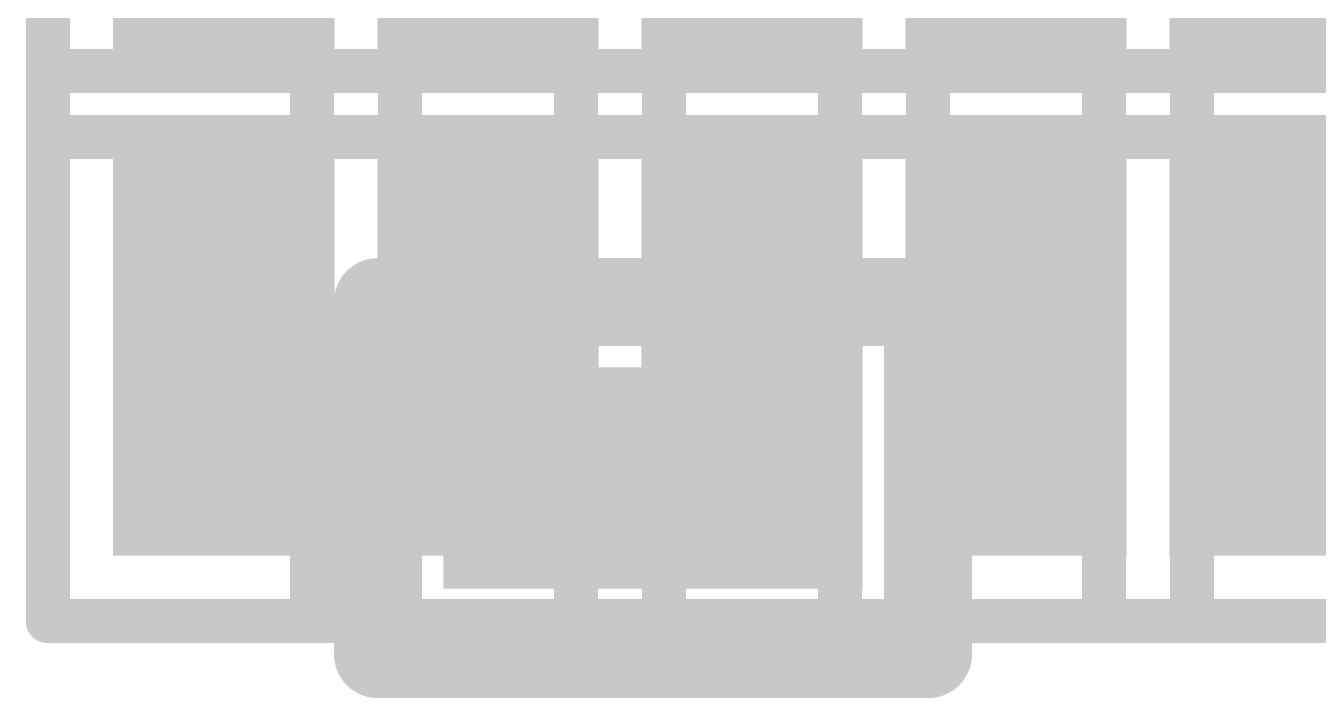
# Model space of a CAD drawing. Header units: millimetres. Extents: x 169 to 355, y 129 to 253.
# Drawn here: x 206.075 to 209.011, y 140.5 to 142.028 of the extents above; entities that cross this region are included whole.
import ezdxf

# ---------------------------------------------------------------- set-up
doc = ezdxf.new("R2010")
doc.units = ezdxf.units.MM
for name, color, linetype in [('BottomLayer', 5, 'Continuous'), ('BottomPaste', 16, 'Continuous'), ('BottomSolder', 6, 'Continuous'), ('Mechanical1', 6, 'Continuous'), ('Mechanical15', 56, 'Continuous'), ('TopLayer', 1, 'Continuous'), ('TopOverlay', 2, 'Continuous'), ('TopPaste', 8, 'Continuous'), ('TopSolder', 216, 'Continuous')]:
    doc.layers.add(name, color=color, linetype=linetype)

# ---------------------------------------------------------------- blocks, each defined once
blk = doc.blocks.new('R0201________B_152')
at = {"layer": 'BottomLayer'}
for points in [[(-0.075, -0.15), (-0.075, 0.15), (-0.375, -0.15), (-0.375, 0.15)], [(0.375, -0.15), (0.375, 0.15), (0.075, -0.15), (0.075, 0.15)]]:
    blk.add_solid(points, dxfattribs=at)
at = {"layer": 'BottomPaste'}
for points in [[(-0.075, -0.15), (-0.075, 0.15), (-0.375, -0.15), (-0.375, 0.15)], [(0.375, -0.15), (0.375, 0.15), (0.075, -0.15), (0.075, 0.15)]]:
    blk.add_solid(points, dxfattribs=at)
at = {"layer": 'BottomSolder'}
for points in [[(0.0266, -0.2516), (0.0266, 0.2516), (-0.4766, -0.2516), (-0.4766, 0.2516)], [(0.4766, -0.2516), (0.4766, 0.2516), (-0.0266, -0.2516), (-0.0266, 0.2516)]]:
    blk.add_solid(points, dxfattribs=at)
at = {"layer": 'Mechanical1', "const_width": 0.1}
for points in [[(-0.2999, 0.1499), (-0.2999, -0.15)], [(-0.2999, 0.1499), (0.3001, 0.1499)], [(0.3001, 0.1499), (0.3001, -0.15)], [(-0.2999, -0.15), (0.3001, -0.15)]]:
    blk.add_lwpolyline(points, dxfattribs=at)
at = {"layer": 'Mechanical1', "const_width": 0.05}
for points in [[(-0.3249, 0.1499, 1), (-0.2749, 0.1499, 1)], [(-0.3249, 0.1499, 1), (-0.2749, 0.1499, 1)], [(0.2751, 0.1499, 1), (0.3251, 0.1499, 1)], [(0.2751, 0.1499, 1), (0.3251, 0.1499, 1)], [(-0.3249, -0.15, 1), (-0.2749, -0.15, 1)], [(-0.3249, -0.15, 1), (-0.2749, -0.15, 1)], [(0.2751, -0.15, 1), (0.3251, -0.15, 1)], [(0.2751, -0.15, 1), (0.3251, -0.15, 1)]]:
    blk.add_lwpolyline(points, format="xyb", close=True, dxfattribs=at)
at = {"layer": 'Mechanical15', "const_width": 0.1}
for points in [[(-0.625, 0.4), (-0.625, -0.4)], [(-0.625, 0.4), (0.625, 0.4)], [(0.625, 0.4), (0.625, -0.4)], [(0, 0.15), (0, -0.15)], [(-0.15, 0), (0.15, 0)], [(-0.625, -0.4), (0.625, -0.4)]]:
    blk.add_lwpolyline(points, dxfattribs=at)
at = {"layer": 'Mechanical15', "const_width": 0.05}
for points in [[(-0.65, 0.4, 1), (-0.6, 0.4, 1)], [(-0.65, 0.4, 1), (-0.6, 0.4, 1)], [(0.6, 0.4, 1), (0.65, 0.4, 1)], [(0.6, 0.4, 1), (0.65, 0.4, 1)], [(-0.025, 0.15, 1), (0.025, 0.15, 1)], [(-0.175, 0, 1), (-0.125, 0, 1)], [(0.125, 0, 1), (0.175, 0, 1)], [(-0.025, -0.15, 1), (0.025, -0.15, 1)], [(-0.65, -0.4, 1), (-0.6, -0.4, 1)], [(-0.65, -0.4, 1), (-0.6, -0.4, 1)], [(0.6, -0.4, 1), (0.65, -0.4, 1)], [(0.6, -0.4, 1), (0.65, -0.4, 1)]]:
    blk.add_lwpolyline(points, format="xyb", close=True, dxfattribs=at)
blk = doc.blocks.new('R0201________B_162')
at = {"layer": 'BottomLayer'}
for points in [[(-0.075, -0.15), (-0.075, 0.15), (-0.375, -0.15), (-0.375, 0.15)], [(0.375, -0.15), (0.375, 0.15), (0.075, -0.15), (0.075, 0.15)]]:
    blk.add_solid(points, dxfattribs=at)
at = {"layer": 'BottomPaste'}
for points in [[(-0.075, -0.15), (-0.075, 0.15), (-0.375, -0.15), (-0.375, 0.15)], [(0.375, -0.15), (0.375, 0.15), (0.075, -0.15), (0.075, 0.15)]]:
    blk.add_solid(points, dxfattribs=at)
at = {"layer": 'BottomSolder'}
for points in [[(0.0266, -0.2516), (0.0266, 0.2516), (-0.4766, -0.2516), (-0.4766, 0.2516)], [(0.4766, -0.2516), (0.4766, 0.2516), (-0.0266, -0.2516), (-0.0266, 0.2516)]]:
    blk.add_solid(points, dxfattribs=at)
at = {"layer": 'Mechanical1', "const_width": 0.1}
for points in [[(-0.2999, 0.1499), (-0.2999, -0.15)], [(-0.2999, 0.1499), (0.3001, 0.1499)], [(0.3001, 0.1499), (0.3001, -0.15)], [(-0.2999, -0.15), (0.3001, -0.15)]]:
    blk.add_lwpolyline(points, dxfattribs=at)
at = {"layer": 'Mechanical1', "const_width": 0.05}
for points in [[(-0.3249, 0.1499, 1), (-0.2749, 0.1499, 1)], [(-0.3249, 0.1499, 1), (-0.2749, 0.1499, 1)], [(0.2751, 0.1499, 1), (0.3251, 0.1499, 1)], [(0.2751, 0.1499, 1), (0.3251, 0.1499, 1)], [(-0.3249, -0.15, 1), (-0.2749, -0.15, 1)], [(-0.3249, -0.15, 1), (-0.2749, -0.15, 1)], [(0.2751, -0.15, 1), (0.3251, -0.15, 1)], [(0.2751, -0.15, 1), (0.3251, -0.15, 1)]]:
    blk.add_lwpolyline(points, format="xyb", close=True, dxfattribs=at)
at = {"layer": 'Mechanical15', "const_width": 0.1}
for points in [[(-0.625, 0.4), (-0.625, -0.4)], [(-0.625, 0.4), (0.625, 0.4)], [(0.625, 0.4), (0.625, -0.4)], [(0, 0.15), (0, -0.15)], [(-0.15, 0), (0.15, 0)], [(-0.625, -0.4), (0.625, -0.4)]]:
    blk.add_lwpolyline(points, dxfattribs=at)
at = {"layer": 'Mechanical15', "const_width": 0.05}
for points in [[(-0.65, 0.4, 1), (-0.6, 0.4, 1)], [(-0.65, 0.4, 1), (-0.6, 0.4, 1)], [(0.6, 0.4, 1), (0.65, 0.4, 1)], [(0.6, 0.4, 1), (0.65, 0.4, 1)], [(-0.025, 0.15, 1), (0.025, 0.15, 1)], [(-0.175, 0, 1), (-0.125, 0, 1)], [(0.125, 0, 1), (0.175, 0, 1)], [(-0.025, -0.15, 1), (0.025, -0.15, 1)], [(-0.65, -0.4, 1), (-0.6, -0.4, 1)], [(-0.65, -0.4, 1), (-0.6, -0.4, 1)], [(0.6, -0.4, 1), (0.65, -0.4, 1)], [(0.6, -0.4, 1), (0.65, -0.4, 1)]]:
    blk.add_lwpolyline(points, format="xyb", close=True, dxfattribs=at)
blk = doc.blocks.new('R0201________B_172')
at = {"layer": 'BottomLayer'}
for points in [[(-0.075, -0.15), (-0.075, 0.15), (-0.375, -0.15), (-0.375, 0.15)], [(0.375, -0.15), (0.375, 0.15), (0.075, -0.15), (0.075, 0.15)]]:
    blk.add_solid(points, dxfattribs=at)
at = {"layer": 'BottomPaste'}
for points in [[(-0.075, -0.15), (-0.075, 0.15), (-0.375, -0.15), (-0.375, 0.15)], [(0.375, -0.15), (0.375, 0.15), (0.075, -0.15), (0.075, 0.15)]]:
    blk.add_solid(points, dxfattribs=at)
at = {"layer": 'BottomSolder'}
for points in [[(0.0266, -0.2516), (0.0266, 0.2516), (-0.4766, -0.2516), (-0.4766, 0.2516)], [(0.4766, -0.2516), (0.4766, 0.2516), (-0.0266, -0.2516), (-0.0266, 0.2516)]]:
    blk.add_solid(points, dxfattribs=at)
at = {"layer": 'Mechanical1', "const_width": 0.1}
for points in [[(-0.2999, 0.1499), (-0.2999, -0.15)], [(-0.2999, 0.1499), (0.3001, 0.1499)], [(0.3001, 0.1499), (0.3001, -0.15)], [(-0.2999, -0.15), (0.3001, -0.15)]]:
    blk.add_lwpolyline(points, dxfattribs=at)
at = {"layer": 'Mechanical1', "const_width": 0.05}
for points in [[(-0.3249, 0.1499, 1), (-0.2749, 0.1499, 1)], [(-0.3249, 0.1499, 1), (-0.2749, 0.1499, 1)], [(0.2751, 0.1499, 1), (0.3251, 0.1499, 1)], [(0.2751, 0.1499, 1), (0.3251, 0.1499, 1)], [(-0.3249, -0.15, 1), (-0.2749, -0.15, 1)], [(-0.3249, -0.15, 1), (-0.2749, -0.15, 1)], [(0.2751, -0.15, 1), (0.3251, -0.15, 1)], [(0.2751, -0.15, 1), (0.3251, -0.15, 1)]]:
    blk.add_lwpolyline(points, format="xyb", close=True, dxfattribs=at)
at = {"layer": 'Mechanical15', "const_width": 0.1}
for points in [[(-0.625, 0.4), (-0.625, -0.4)], [(-0.625, 0.4), (0.625, 0.4)], [(0.625, 0.4), (0.625, -0.4)], [(0, 0.15), (0, -0.15)], [(-0.15, 0), (0.15, 0)], [(-0.625, -0.4), (0.625, -0.4)]]:
    blk.add_lwpolyline(points, dxfattribs=at)
at = {"layer": 'Mechanical15', "const_width": 0.05}
for points in [[(-0.65, 0.4, 1), (-0.6, 0.4, 1)], [(-0.65, 0.4, 1), (-0.6, 0.4, 1)], [(0.6, 0.4, 1), (0.65, 0.4, 1)], [(0.6, 0.4, 1), (0.65, 0.4, 1)], [(-0.025, 0.15, 1), (0.025, 0.15, 1)], [(-0.175, 0, 1), (-0.125, 0, 1)], [(0.125, 0, 1), (0.175, 0, 1)], [(-0.025, -0.15, 1), (0.025, -0.15, 1)], [(-0.65, -0.4, 1), (-0.6, -0.4, 1)], [(-0.65, -0.4, 1), (-0.6, -0.4, 1)], [(0.6, -0.4, 1), (0.65, -0.4, 1)], [(0.6, -0.4, 1), (0.65, -0.4, 1)]]:
    blk.add_lwpolyline(points, format="xyb", close=True, dxfattribs=at)
blk = doc.blocks.new('R0201________B_173')
at = {"layer": 'BottomLayer'}
for points in [[(-0.075, -0.15), (-0.075, 0.15), (-0.375, -0.15), (-0.375, 0.15)], [(0.375, -0.15), (0.375, 0.15), (0.075, -0.15), (0.075, 0.15)]]:
    blk.add_solid(points, dxfattribs=at)
at = {"layer": 'BottomPaste'}
for points in [[(-0.075, -0.15), (-0.075, 0.15), (-0.375, -0.15), (-0.375, 0.15)], [(0.375, -0.15), (0.375, 0.15), (0.075, -0.15), (0.075, 0.15)]]:
    blk.add_solid(points, dxfattribs=at)
at = {"layer": 'BottomSolder'}
for points in [[(0.0266, -0.2516), (0.0266, 0.2516), (-0.4766, -0.2516), (-0.4766, 0.2516)], [(0.4766, -0.2516), (0.4766, 0.2516), (-0.0266, -0.2516), (-0.0266, 0.2516)]]:
    blk.add_solid(points, dxfattribs=at)
at = {"layer": 'Mechanical1', "const_width": 0.1}
for points in [[(-0.2999, 0.1499), (-0.2999, -0.15)], [(-0.2999, 0.1499), (0.3001, 0.1499)], [(0.3001, 0.1499), (0.3001, -0.15)], [(-0.2999, -0.15), (0.3001, -0.15)]]:
    blk.add_lwpolyline(points, dxfattribs=at)
at = {"layer": 'Mechanical1', "const_width": 0.05}
for points in [[(-0.3249, 0.1499, 1), (-0.2749, 0.1499, 1)], [(-0.3249, 0.1499, 1), (-0.2749, 0.1499, 1)], [(0.2751, 0.1499, 1), (0.3251, 0.1499, 1)], [(0.2751, 0.1499, 1), (0.3251, 0.1499, 1)], [(-0.3249, -0.15, 1), (-0.2749, -0.15, 1)], [(-0.3249, -0.15, 1), (-0.2749, -0.15, 1)], [(0.2751, -0.15, 1), (0.3251, -0.15, 1)], [(0.2751, -0.15, 1), (0.3251, -0.15, 1)]]:
    blk.add_lwpolyline(points, format="xyb", close=True, dxfattribs=at)
at = {"layer": 'Mechanical15', "const_width": 0.1}
for points in [[(-0.625, 0.4), (-0.625, -0.4)], [(-0.625, 0.4), (0.625, 0.4)], [(0.625, 0.4), (0.625, -0.4)], [(0, 0.15), (0, -0.15)], [(-0.15, 0), (0.15, 0)], [(-0.625, -0.4), (0.625, -0.4)]]:
    blk.add_lwpolyline(points, dxfattribs=at)
at = {"layer": 'Mechanical15', "const_width": 0.05}
for points in [[(-0.65, 0.4, 1), (-0.6, 0.4, 1)], [(-0.65, 0.4, 1), (-0.6, 0.4, 1)], [(0.6, 0.4, 1), (0.65, 0.4, 1)], [(0.6, 0.4, 1), (0.65, 0.4, 1)], [(-0.025, 0.15, 1), (0.025, 0.15, 1)], [(-0.175, 0, 1), (-0.125, 0, 1)], [(0.125, 0, 1), (0.175, 0, 1)], [(-0.025, -0.15, 1), (0.025, -0.15, 1)], [(-0.65, -0.4, 1), (-0.6, -0.4, 1)], [(-0.65, -0.4, 1), (-0.6, -0.4, 1)], [(0.6, -0.4, 1), (0.65, -0.4, 1)], [(0.6, -0.4, 1), (0.65, -0.4, 1)]]:
    blk.add_lwpolyline(points, format="xyb", close=True, dxfattribs=at)
blk = doc.blocks.new('R0201________B_184')
at = {"layer": 'BottomLayer'}
for points in [[(-0.075, -0.15), (-0.075, 0.15), (-0.375, -0.15), (-0.375, 0.15)], [(0.375, -0.15), (0.375, 0.15), (0.075, -0.15), (0.075, 0.15)]]:
    blk.add_solid(points, dxfattribs=at)
at = {"layer": 'BottomPaste'}
for points in [[(-0.075, -0.15), (-0.075, 0.15), (-0.375, -0.15), (-0.375, 0.15)], [(0.375, -0.15), (0.375, 0.15), (0.075, -0.15), (0.075, 0.15)]]:
    blk.add_solid(points, dxfattribs=at)
at = {"layer": 'BottomSolder'}
for points in [[(0.0266, -0.2516), (0.0266, 0.2516), (-0.4766, -0.2516), (-0.4766, 0.2516)], [(0.4766, -0.2516), (0.4766, 0.2516), (-0.0266, -0.2516), (-0.0266, 0.2516)]]:
    blk.add_solid(points, dxfattribs=at)
at = {"layer": 'Mechanical1', "const_width": 0.1}
for points in [[(-0.2999, 0.1499), (-0.2999, -0.15)], [(-0.2999, 0.1499), (0.3001, 0.1499)], [(0.3001, 0.1499), (0.3001, -0.15)], [(-0.2999, -0.15), (0.3001, -0.15)]]:
    blk.add_lwpolyline(points, dxfattribs=at)
at = {"layer": 'Mechanical1', "const_width": 0.05}
for points in [[(-0.3249, 0.1499, 1), (-0.2749, 0.1499, 1)], [(-0.3249, 0.1499, 1), (-0.2749, 0.1499, 1)], [(0.2751, 0.1499, 1), (0.3251, 0.1499, 1)], [(0.2751, 0.1499, 1), (0.3251, 0.1499, 1)], [(-0.3249, -0.15, 1), (-0.2749, -0.15, 1)], [(-0.3249, -0.15, 1), (-0.2749, -0.15, 1)], [(0.2751, -0.15, 1), (0.3251, -0.15, 1)], [(0.2751, -0.15, 1), (0.3251, -0.15, 1)]]:
    blk.add_lwpolyline(points, format="xyb", close=True, dxfattribs=at)
at = {"layer": 'Mechanical15', "const_width": 0.1}
for points in [[(-0.625, 0.4), (-0.625, -0.4)], [(-0.625, 0.4), (0.625, 0.4)], [(0.625, 0.4), (0.625, -0.4)], [(0, 0.15), (0, -0.15)], [(-0.15, 0), (0.15, 0)], [(-0.625, -0.4), (0.625, -0.4)]]:
    blk.add_lwpolyline(points, dxfattribs=at)
at = {"layer": 'Mechanical15', "const_width": 0.05}
for points in [[(-0.65, 0.4, 1), (-0.6, 0.4, 1)], [(-0.65, 0.4, 1), (-0.6, 0.4, 1)], [(0.6, 0.4, 1), (0.65, 0.4, 1)], [(0.6, 0.4, 1), (0.65, 0.4, 1)], [(-0.025, 0.15, 1), (0.025, 0.15, 1)], [(-0.175, 0, 1), (-0.125, 0, 1)], [(0.125, 0, 1), (0.175, 0, 1)], [(-0.025, -0.15, 1), (0.025, -0.15, 1)], [(-0.65, -0.4, 1), (-0.6, -0.4, 1)], [(-0.65, -0.4, 1), (-0.6, -0.4, 1)], [(0.6, -0.4, 1), (0.65, -0.4, 1)], [(0.6, -0.4, 1), (0.65, -0.4, 1)]]:
    blk.add_lwpolyline(points, format="xyb", close=True, dxfattribs=at)
blk = doc.blocks.new('R0201________B_225')
at = {"layer": 'BottomLayer'}
for points in [[(-0.075, -0.15), (-0.075, 0.15), (-0.375, -0.15), (-0.375, 0.15)], [(0.375, -0.15), (0.375, 0.15), (0.075, -0.15), (0.075, 0.15)]]:
    blk.add_solid(points, dxfattribs=at)
at = {"layer": 'BottomPaste'}
for points in [[(-0.075, -0.15), (-0.075, 0.15), (-0.375, -0.15), (-0.375, 0.15)], [(0.375, -0.15), (0.375, 0.15), (0.075, -0.15), (0.075, 0.15)]]:
    blk.add_solid(points, dxfattribs=at)
at = {"layer": 'BottomSolder'}
for points in [[(0.0266, -0.2516), (0.0266, 0.2516), (-0.4766, -0.2516), (-0.4766, 0.2516)], [(0.4766, -0.2516), (0.4766, 0.2516), (-0.0266, -0.2516), (-0.0266, 0.2516)]]:
    blk.add_solid(points, dxfattribs=at)
at = {"layer": 'Mechanical1', "const_width": 0.1}
for points in [[(-0.2999, 0.1499), (-0.2999, -0.15)], [(-0.2999, 0.1499), (0.3001, 0.1499)], [(0.3001, 0.1499), (0.3001, -0.15)], [(-0.2999, -0.15), (0.3001, -0.15)]]:
    blk.add_lwpolyline(points, dxfattribs=at)
at = {"layer": 'Mechanical1', "const_width": 0.05}
for points in [[(-0.3249, 0.1499, 1), (-0.2749, 0.1499, 1)], [(-0.3249, 0.1499, 1), (-0.2749, 0.1499, 1)], [(0.2751, 0.1499, 1), (0.3251, 0.1499, 1)], [(0.2751, 0.1499, 1), (0.3251, 0.1499, 1)], [(-0.3249, -0.15, 1), (-0.2749, -0.15, 1)], [(-0.3249, -0.15, 1), (-0.2749, -0.15, 1)], [(0.2751, -0.15, 1), (0.3251, -0.15, 1)], [(0.2751, -0.15, 1), (0.3251, -0.15, 1)]]:
    blk.add_lwpolyline(points, format="xyb", close=True, dxfattribs=at)
at = {"layer": 'Mechanical15', "const_width": 0.1}
for points in [[(-0.625, 0.4), (-0.625, -0.4)], [(-0.625, 0.4), (0.625, 0.4)], [(0.625, 0.4), (0.625, -0.4)], [(0, 0.15), (0, -0.15)], [(-0.15, 0), (0.15, 0)], [(-0.625, -0.4), (0.625, -0.4)]]:
    blk.add_lwpolyline(points, dxfattribs=at)
at = {"layer": 'Mechanical15', "const_width": 0.05}
for points in [[(-0.65, 0.4, 1), (-0.6, 0.4, 1)], [(-0.65, 0.4, 1), (-0.6, 0.4, 1)], [(0.6, 0.4, 1), (0.65, 0.4, 1)], [(0.6, 0.4, 1), (0.65, 0.4, 1)], [(-0.025, 0.15, 1), (0.025, 0.15, 1)], [(-0.175, 0, 1), (-0.125, 0, 1)], [(0.125, 0, 1), (0.175, 0, 1)], [(-0.025, -0.15, 1), (0.025, -0.15, 1)], [(-0.65, -0.4, 1), (-0.6, -0.4, 1)], [(-0.65, -0.4, 1), (-0.6, -0.4, 1)], [(0.6, -0.4, 1), (0.65, -0.4, 1)], [(0.6, -0.4, 1), (0.65, -0.4, 1)]]:
    blk.add_lwpolyline(points, format="xyb", close=True, dxfattribs=at)
blk = doc.blocks.new('R0201________B_233')
at = {"layer": 'BottomLayer'}
for points in [[(-0.075, -0.15), (-0.075, 0.15), (-0.375, -0.15), (-0.375, 0.15)], [(0.375, -0.15), (0.375, 0.15), (0.075, -0.15), (0.075, 0.15)]]:
    blk.add_solid(points, dxfattribs=at)
at = {"layer": 'BottomPaste'}
for points in [[(-0.075, -0.15), (-0.075, 0.15), (-0.375, -0.15), (-0.375, 0.15)], [(0.375, -0.15), (0.375, 0.15), (0.075, -0.15), (0.075, 0.15)]]:
    blk.add_solid(points, dxfattribs=at)
at = {"layer": 'BottomSolder'}
for points in [[(0.0266, -0.2516), (0.0266, 0.2516), (-0.4766, -0.2516), (-0.4766, 0.2516)], [(0.4766, -0.2516), (0.4766, 0.2516), (-0.0266, -0.2516), (-0.0266, 0.2516)]]:
    blk.add_solid(points, dxfattribs=at)
at = {"layer": 'Mechanical1', "const_width": 0.1}
for points in [[(-0.2999, 0.1499), (-0.2999, -0.15)], [(-0.2999, 0.1499), (0.3001, 0.1499)], [(0.3001, 0.1499), (0.3001, -0.15)], [(-0.2999, -0.15), (0.3001, -0.15)]]:
    blk.add_lwpolyline(points, dxfattribs=at)
at = {"layer": 'Mechanical1', "const_width": 0.05}
for points in [[(-0.3249, 0.1499, 1), (-0.2749, 0.1499, 1)], [(-0.3249, 0.1499, 1), (-0.2749, 0.1499, 1)], [(0.2751, 0.1499, 1), (0.3251, 0.1499, 1)], [(0.2751, 0.1499, 1), (0.3251, 0.1499, 1)], [(-0.3249, -0.15, 1), (-0.2749, -0.15, 1)], [(-0.3249, -0.15, 1), (-0.2749, -0.15, 1)], [(0.2751, -0.15, 1), (0.3251, -0.15, 1)], [(0.2751, -0.15, 1), (0.3251, -0.15, 1)]]:
    blk.add_lwpolyline(points, format="xyb", close=True, dxfattribs=at)
at = {"layer": 'Mechanical15', "const_width": 0.1}
for points in [[(-0.625, 0.4), (-0.625, -0.4)], [(-0.625, 0.4), (0.625, 0.4)], [(0.625, 0.4), (0.625, -0.4)], [(0, 0.15), (0, -0.15)], [(-0.15, 0), (0.15, 0)], [(-0.625, -0.4), (0.625, -0.4)]]:
    blk.add_lwpolyline(points, dxfattribs=at)
at = {"layer": 'Mechanical15', "const_width": 0.05}
for points in [[(-0.65, 0.4, 1), (-0.6, 0.4, 1)], [(-0.65, 0.4, 1), (-0.6, 0.4, 1)], [(0.6, 0.4, 1), (0.65, 0.4, 1)], [(0.6, 0.4, 1), (0.65, 0.4, 1)], [(-0.025, 0.15, 1), (0.025, 0.15, 1)], [(-0.175, 0, 1), (-0.125, 0, 1)], [(0.125, 0, 1), (0.175, 0, 1)], [(-0.025, -0.15, 1), (0.025, -0.15, 1)], [(-0.65, -0.4, 1), (-0.6, -0.4, 1)], [(-0.65, -0.4, 1), (-0.6, -0.4, 1)], [(0.6, -0.4, 1), (0.65, -0.4, 1)], [(0.6, -0.4, 1), (0.65, -0.4, 1)]]:
    blk.add_lwpolyline(points, format="xyb", close=True, dxfattribs=at)
blk = doc.blocks.new('R0201________B_235')
at = {"layer": 'BottomLayer'}
for points in [[(-0.075, -0.15), (-0.075, 0.15), (-0.375, -0.15), (-0.375, 0.15)], [(0.375, -0.15), (0.375, 0.15), (0.075, -0.15), (0.075, 0.15)]]:
    blk.add_solid(points, dxfattribs=at)
at = {"layer": 'BottomPaste'}
for points in [[(-0.075, -0.15), (-0.075, 0.15), (-0.375, -0.15), (-0.375, 0.15)], [(0.375, -0.15), (0.375, 0.15), (0.075, -0.15), (0.075, 0.15)]]:
    blk.add_solid(points, dxfattribs=at)
at = {"layer": 'BottomSolder'}
for points in [[(0.0266, -0.2516), (0.0266, 0.2516), (-0.4766, -0.2516), (-0.4766, 0.2516)], [(0.4766, -0.2516), (0.4766, 0.2516), (-0.0266, -0.2516), (-0.0266, 0.2516)]]:
    blk.add_solid(points, dxfattribs=at)
at = {"layer": 'Mechanical1', "const_width": 0.1}
for points in [[(-0.2999, 0.1499), (-0.2999, -0.15)], [(-0.2999, 0.1499), (0.3001, 0.1499)], [(0.3001, 0.1499), (0.3001, -0.15)], [(-0.2999, -0.15), (0.3001, -0.15)]]:
    blk.add_lwpolyline(points, dxfattribs=at)
at = {"layer": 'Mechanical1', "const_width": 0.05}
for points in [[(-0.3249, 0.1499, 1), (-0.2749, 0.1499, 1)], [(-0.3249, 0.1499, 1), (-0.2749, 0.1499, 1)], [(0.2751, 0.1499, 1), (0.3251, 0.1499, 1)], [(0.2751, 0.1499, 1), (0.3251, 0.1499, 1)], [(-0.3249, -0.15, 1), (-0.2749, -0.15, 1)], [(-0.3249, -0.15, 1), (-0.2749, -0.15, 1)], [(0.2751, -0.15, 1), (0.3251, -0.15, 1)], [(0.2751, -0.15, 1), (0.3251, -0.15, 1)]]:
    blk.add_lwpolyline(points, format="xyb", close=True, dxfattribs=at)
at = {"layer": 'Mechanical15', "const_width": 0.1}
for points in [[(-0.625, 0.4), (-0.625, -0.4)], [(-0.625, 0.4), (0.625, 0.4)], [(0.625, 0.4), (0.625, -0.4)], [(0, 0.15), (0, -0.15)], [(-0.15, 0), (0.15, 0)], [(-0.625, -0.4), (0.625, -0.4)]]:
    blk.add_lwpolyline(points, dxfattribs=at)
at = {"layer": 'Mechanical15', "const_width": 0.05}
for points in [[(-0.65, 0.4, 1), (-0.6, 0.4, 1)], [(-0.65, 0.4, 1), (-0.6, 0.4, 1)], [(0.6, 0.4, 1), (0.65, 0.4, 1)], [(0.6, 0.4, 1), (0.65, 0.4, 1)], [(-0.025, 0.15, 1), (0.025, 0.15, 1)], [(-0.175, 0, 1), (-0.125, 0, 1)], [(0.125, 0, 1), (0.175, 0, 1)], [(-0.025, -0.15, 1), (0.025, -0.15, 1)], [(-0.65, -0.4, 1), (-0.6, -0.4, 1)], [(-0.65, -0.4, 1), (-0.6, -0.4, 1)], [(0.6, -0.4, 1), (0.65, -0.4, 1)], [(0.6, -0.4, 1), (0.65, -0.4, 1)]]:
    blk.add_lwpolyline(points, format="xyb", close=True, dxfattribs=at)
blk = doc.blocks.new('R0201________B_243')
at = {"layer": 'BottomLayer'}
for points in [[(-0.075, -0.15), (-0.075, 0.15), (-0.375, -0.15), (-0.375, 0.15)], [(0.375, -0.15), (0.375, 0.15), (0.075, -0.15), (0.075, 0.15)]]:
    blk.add_solid(points, dxfattribs=at)
at = {"layer": 'BottomPaste'}
for points in [[(-0.075, -0.15), (-0.075, 0.15), (-0.375, -0.15), (-0.375, 0.15)], [(0.375, -0.15), (0.375, 0.15), (0.075, -0.15), (0.075, 0.15)]]:
    blk.add_solid(points, dxfattribs=at)
at = {"layer": 'BottomSolder'}
for points in [[(0.0266, -0.2516), (0.0266, 0.2516), (-0.4766, -0.2516), (-0.4766, 0.2516)], [(0.4766, -0.2516), (0.4766, 0.2516), (-0.0266, -0.2516), (-0.0266, 0.2516)]]:
    blk.add_solid(points, dxfattribs=at)
at = {"layer": 'Mechanical1', "const_width": 0.1}
for points in [[(-0.2999, 0.1499), (-0.2999, -0.15)], [(-0.2999, 0.1499), (0.3001, 0.1499)], [(0.3001, 0.1499), (0.3001, -0.15)], [(-0.2999, -0.15), (0.3001, -0.15)]]:
    blk.add_lwpolyline(points, dxfattribs=at)
at = {"layer": 'Mechanical1', "const_width": 0.05}
for points in [[(-0.3249, 0.1499, 1), (-0.2749, 0.1499, 1)], [(-0.3249, 0.1499, 1), (-0.2749, 0.1499, 1)], [(0.2751, 0.1499, 1), (0.3251, 0.1499, 1)], [(0.2751, 0.1499, 1), (0.3251, 0.1499, 1)], [(-0.3249, -0.15, 1), (-0.2749, -0.15, 1)], [(-0.3249, -0.15, 1), (-0.2749, -0.15, 1)], [(0.2751, -0.15, 1), (0.3251, -0.15, 1)], [(0.2751, -0.15, 1), (0.3251, -0.15, 1)]]:
    blk.add_lwpolyline(points, format="xyb", close=True, dxfattribs=at)
at = {"layer": 'Mechanical15', "const_width": 0.1}
for points in [[(-0.625, 0.4), (-0.625, -0.4)], [(-0.625, 0.4), (0.625, 0.4)], [(0.625, 0.4), (0.625, -0.4)], [(0, 0.15), (0, -0.15)], [(-0.15, 0), (0.15, 0)], [(-0.625, -0.4), (0.625, -0.4)]]:
    blk.add_lwpolyline(points, dxfattribs=at)
at = {"layer": 'Mechanical15', "const_width": 0.05}
for points in [[(-0.65, 0.4, 1), (-0.6, 0.4, 1)], [(-0.65, 0.4, 1), (-0.6, 0.4, 1)], [(0.6, 0.4, 1), (0.65, 0.4, 1)], [(0.6, 0.4, 1), (0.65, 0.4, 1)], [(-0.025, 0.15, 1), (0.025, 0.15, 1)], [(-0.175, 0, 1), (-0.125, 0, 1)], [(0.125, 0, 1), (0.175, 0, 1)], [(-0.025, -0.15, 1), (0.025, -0.15, 1)], [(-0.65, -0.4, 1), (-0.6, -0.4, 1)], [(-0.65, -0.4, 1), (-0.6, -0.4, 1)], [(0.6, -0.4, 1), (0.65, -0.4, 1)], [(0.6, -0.4, 1), (0.65, -0.4, 1)]]:
    blk.add_lwpolyline(points, format="xyb", close=True, dxfattribs=at)
blk = doc.blocks.new('R0201________B_245')
at = {"layer": 'BottomLayer'}
for points in [[(-0.075, -0.15), (-0.075, 0.15), (-0.375, -0.15), (-0.375, 0.15)], [(0.375, -0.15), (0.375, 0.15), (0.075, -0.15), (0.075, 0.15)]]:
    blk.add_solid(points, dxfattribs=at)
at = {"layer": 'BottomPaste'}
for points in [[(-0.075, -0.15), (-0.075, 0.15), (-0.375, -0.15), (-0.375, 0.15)], [(0.375, -0.15), (0.375, 0.15), (0.075, -0.15), (0.075, 0.15)]]:
    blk.add_solid(points, dxfattribs=at)
at = {"layer": 'BottomSolder'}
for points in [[(0.0266, -0.2516), (0.0266, 0.2516), (-0.4766, -0.2516), (-0.4766, 0.2516)], [(0.4766, -0.2516), (0.4766, 0.2516), (-0.0266, -0.2516), (-0.0266, 0.2516)]]:
    blk.add_solid(points, dxfattribs=at)
at = {"layer": 'Mechanical1', "const_width": 0.1}
for points in [[(-0.2999, 0.1499), (-0.2999, -0.15)], [(-0.2999, 0.1499), (0.3001, 0.1499)], [(0.3001, 0.1499), (0.3001, -0.15)], [(-0.2999, -0.15), (0.3001, -0.15)]]:
    blk.add_lwpolyline(points, dxfattribs=at)
at = {"layer": 'Mechanical1', "const_width": 0.05}
for points in [[(-0.3249, 0.1499, 1), (-0.2749, 0.1499, 1)], [(-0.3249, 0.1499, 1), (-0.2749, 0.1499, 1)], [(0.2751, 0.1499, 1), (0.3251, 0.1499, 1)], [(0.2751, 0.1499, 1), (0.3251, 0.1499, 1)], [(-0.3249, -0.15, 1), (-0.2749, -0.15, 1)], [(-0.3249, -0.15, 1), (-0.2749, -0.15, 1)], [(0.2751, -0.15, 1), (0.3251, -0.15, 1)], [(0.2751, -0.15, 1), (0.3251, -0.15, 1)]]:
    blk.add_lwpolyline(points, format="xyb", close=True, dxfattribs=at)
at = {"layer": 'Mechanical15', "const_width": 0.1}
for points in [[(-0.625, 0.4), (-0.625, -0.4)], [(-0.625, 0.4), (0.625, 0.4)], [(0.625, 0.4), (0.625, -0.4)], [(0, 0.15), (0, -0.15)], [(-0.15, 0), (0.15, 0)], [(-0.625, -0.4), (0.625, -0.4)]]:
    blk.add_lwpolyline(points, dxfattribs=at)
at = {"layer": 'Mechanical15', "const_width": 0.05}
for points in [[(-0.65, 0.4, 1), (-0.6, 0.4, 1)], [(-0.65, 0.4, 1), (-0.6, 0.4, 1)], [(0.6, 0.4, 1), (0.65, 0.4, 1)], [(0.6, 0.4, 1), (0.65, 0.4, 1)], [(-0.025, 0.15, 1), (0.025, 0.15, 1)], [(-0.175, 0, 1), (-0.125, 0, 1)], [(0.125, 0, 1), (0.175, 0, 1)], [(-0.025, -0.15, 1), (0.025, -0.15, 1)], [(-0.65, -0.4, 1), (-0.6, -0.4, 1)], [(-0.65, -0.4, 1), (-0.6, -0.4, 1)], [(0.6, -0.4, 1), (0.65, -0.4, 1)], [(0.6, -0.4, 1), (0.65, -0.4, 1)]]:
    blk.add_lwpolyline(points, format="xyb", close=True, dxfattribs=at)
blk = doc.blocks.new('R0201_1551')
at = {"layer": 'Mechanical1', "const_width": 0.1}
for points in [[(-0.2999, 0.15), (0.3001, 0.15)], [(-0.2999, -0.1499), (-0.2999, 0.15)], [(0.3001, -0.1499), (0.3001, 0.15)], [(-0.2999, -0.1499), (0.3001, -0.1499)]]:
    blk.add_lwpolyline(points, dxfattribs=at)
at = {"layer": 'Mechanical1', "const_width": 0.05}
for points in [[(-0.3249, 0.15, 1), (-0.2749, 0.15, 1)], [(-0.3249, 0.15, 1), (-0.2749, 0.15, 1)], [(0.2751, 0.15, 1), (0.3251, 0.15, 1)], [(0.2751, 0.15, 1), (0.3251, 0.15, 1)], [(-0.3249, -0.1499, 1), (-0.2749, -0.1499, 1)], [(-0.3249, -0.1499, 1), (-0.2749, -0.1499, 1)], [(0.2751, -0.1499, 1), (0.3251, -0.1499, 1)], [(0.2751, -0.1499, 1), (0.3251, -0.1499, 1)]]:
    blk.add_lwpolyline(points, format="xyb", close=True, dxfattribs=at)
at = {"layer": 'Mechanical15', "const_width": 0.1}
for points in [[(-0.625, 0.4), (0.625, 0.4)], [(-0.625, -0.4), (-0.625, 0.4)], [(0.625, -0.4), (0.625, 0.4)], [(0, -0.15), (0, 0.15)], [(-0.15, 0), (0.15, 0)], [(-0.625, -0.4), (0.625, -0.4)]]:
    blk.add_lwpolyline(points, dxfattribs=at)
at = {"layer": 'Mechanical15', "const_width": 0.05}
for points in [[(-0.65, 0.4, 1), (-0.6, 0.4, 1)], [(-0.65, 0.4, 1), (-0.6, 0.4, 1)], [(0.6, 0.4, 1), (0.65, 0.4, 1)], [(0.6, 0.4, 1), (0.65, 0.4, 1)], [(-0.025, 0.15, 1), (0.025, 0.15, 1)], [(-0.175, 0, 1), (-0.125, 0, 1)], [(0.125, 0, 1), (0.175, 0, 1)], [(-0.025, -0.15, 1), (0.025, -0.15, 1)], [(-0.65, -0.4, 1), (-0.6, -0.4, 1)], [(-0.65, -0.4, 1), (-0.6, -0.4, 1)], [(0.6, -0.4, 1), (0.65, -0.4, 1)], [(0.6, -0.4, 1), (0.65, -0.4, 1)]]:
    blk.add_lwpolyline(points, format="xyb", close=True, dxfattribs=at)
at = {"layer": 'TopLayer'}
for points in [[(-0.375, 0.15), (-0.375, -0.15), (-0.075, 0.15), (-0.075, -0.15)], [(0.075, 0.15), (0.075, -0.15), (0.375, 0.15), (0.375, -0.15)]]:
    blk.add_solid(points, dxfattribs=at)
at = {"layer": 'TopOverlay', "const_width": 0.2}
for points in [[(-0.625, 0.4), (0.625, 0.4)], [(-0.625, -0.4), (-0.625, 0.4)], [(0.625, -0.4), (0.625, 0.4)], [(-0.625, -0.4), (0.625, -0.4)]]:
    blk.add_lwpolyline(points, dxfattribs=at)
at = {"layer": 'TopOverlay', "const_width": 0.1}
for points in [[(-0.675, 0.4, 1), (-0.575, 0.4, 1)], [(-0.675, 0.4, 1), (-0.575, 0.4, 1)], [(0.575, 0.4, 1), (0.675, 0.4, 1)], [(0.575, 0.4, 1), (0.675, 0.4, 1)], [(-0.675, -0.4, 1), (-0.575, -0.4, 1)], [(-0.675, -0.4, 1), (-0.575, -0.4, 1)], [(0.575, -0.4, 1), (0.675, -0.4, 1)], [(0.575, -0.4, 1), (0.675, -0.4, 1)]]:
    blk.add_lwpolyline(points, format="xyb", close=True, dxfattribs=at)
at = {"layer": 'TopPaste'}
for points in [[(-0.375, 0.15), (-0.375, -0.15), (-0.075, 0.15), (-0.075, -0.15)], [(0.075, 0.15), (0.075, -0.15), (0.375, 0.15), (0.375, -0.15)]]:
    blk.add_solid(points, dxfattribs=at)
at = {"layer": 'TopSolder'}
for points in [[(-0.4766, 0.2516), (-0.4766, -0.2516), (0.0266, 0.2516), (0.0266, -0.2516)], [(-0.0266, 0.2516), (-0.0266, -0.2516), (0.4766, 0.2516), (0.4766, -0.2516)]]:
    blk.add_solid(points, dxfattribs=at)

msp = doc.modelspace()

# ---------------------------------------------------------------- block references
for name, p, rotation in [('R0201________B_233', (206.525, 142.4), 90), ('R0201________B_243', (207.125, 142.4), 90), ('R0201________B_225', (207.725, 142.4), 90), ('R0201________B_235', (208.325, 142.4), 90), ('R0201________B_245', (208.925, 142.4), 90), ('R0201________B_172', (206.525, 141.3), 90), ('R0201________B_184', (207.125, 141.3), 90), ('R0201________B_152', (207.725, 141.3), 90), ('R0201________B_162', (208.325, 141.3), 90), ('R0201________B_173', (208.925, 141.3), 90), ('R0201_1551', (207.5, 141), 360)]:
    msp.add_blockref(name, p, dxfattribs=dict(rotation=rotation))

doc.saveas('drawing.dxf')
